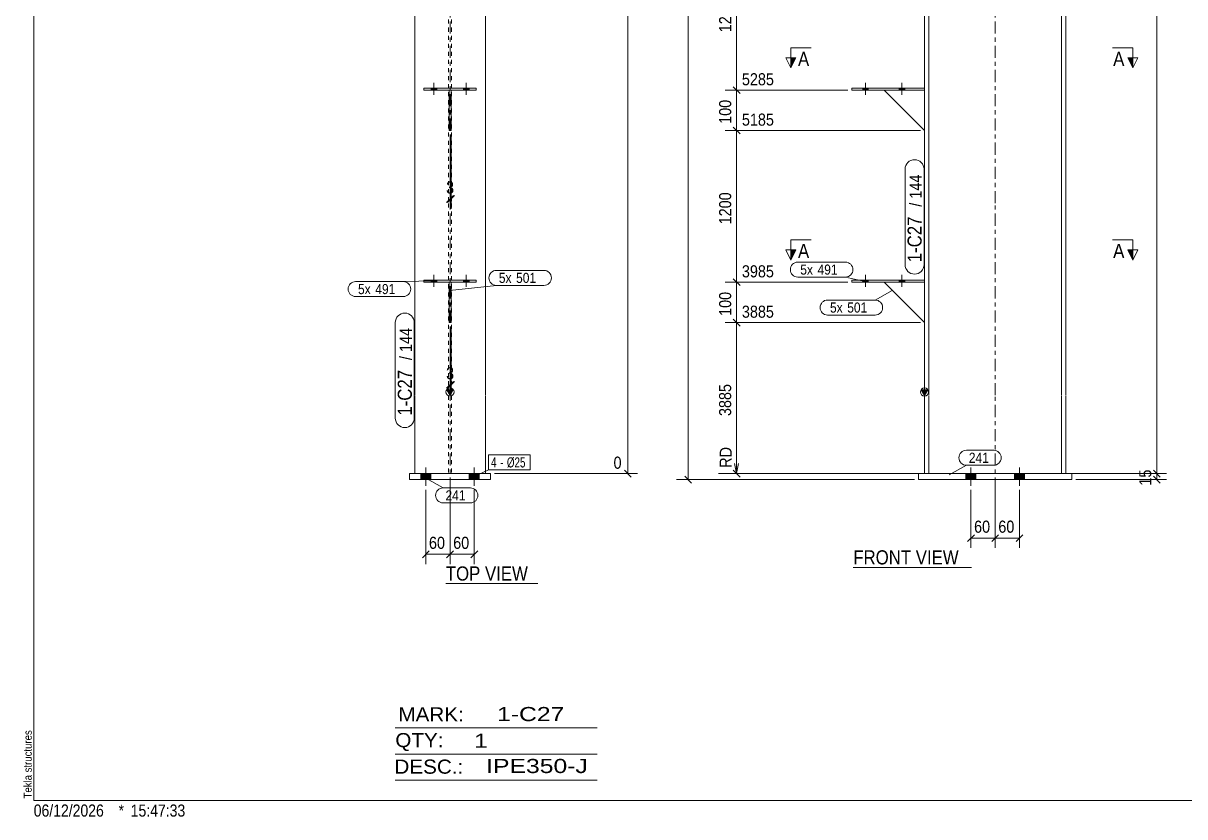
# Model space of a CAD drawing. Header units: millimetres. Extents: x 2 to 579, y 1 to 405.
# Drawn here: x 2.4 to 289.9, y 1 to 197.5 of the extents above; entities that cross this region are included whole.
import ezdxf

# ---------------------------------------------------------------- set-up
doc = ezdxf.new("R2010")
doc.units = ezdxf.units.MM
for name, pattern in [('XKITLINE00', [0]), ('XKITLINE01', [4, 1, -1, 1, -1]), ('XKITLINE03', [6, 3, -1, 1, -1])]:
    doc.linetypes.add(name, pattern=pattern)
for name, color, linetype, lineweight in [('Bolt', 3, 'Continuous', 0), ('BoltMark', 7, 'Continuous', 0), ('Dimensions', 7, 'Continuous', 0), ('DrawingSheet', 5, 'Continuous', 0), ('OtherObjectType', 7, 'Continuous', 0), ('Part', 2, 'Continuous', 0), ('PartMark', 7, 'Continuous', 0), ('Section', 6, 'Continuous', 0)]:
    doc.layers.add(name, color=color, linetype=linetype, lineweight=lineweight)
doc.styles.add('ARIAL', font='ARIAL.TTF')
doc.styles.add('ARIAL_NARROW', font='ARIALN.TTF')

# ---------------------------------------------------------------- blocks, each defined once
blk = doc.blocks.new('*A3')
at = {"layer": 'Bolt'}
for points in [[(238.25, 85.97), (238.25, 84.47), (235.75, 84.47), (235.75, 85.97)], [(238.25, 85.97), (238.25, 84.47), (235.75, 84.47), (235.75, 85.97)], [(250.25, 85.97), (250.25, 84.47), (247.75, 84.47), (247.75, 85.97)], [(250.25, 85.97), (250.25, 84.47), (247.75, 84.47), (247.75, 85.97)]]:
    blk.add_hatch(color=3, dxfattribs=at).paths.add_polyline_path(points, flags=17)
at = {"layer": 'Bolt', "color": 3, "linetype": 'XKITLINE00', "lineweight": 0}
for p, q in [((237, 87.47), (237, 82.97)), ((237, 87.47), (237, 82.97)), ((249, 87.47), (249, 82.97)), ((249, 87.47), (249, 82.97)), ((235.75, 85.97), (235.75, 84.47)), ((235.75, 85.97), (235.75, 84.47)), ((238.25, 85.97), (238.25, 84.47)), ((238.25, 85.97), (238.25, 84.47)), ((247.75, 85.97), (247.75, 84.47)), ((247.75, 85.97), (247.75, 84.47)), ((250.25, 85.97), (250.25, 84.47)), ((250.25, 85.97), (250.25, 84.47))]:
    blk.add_line(p, q, dxfattribs=at)
blk = doc.blocks.new('*A4')
at = {"layer": 'Bolt'}
for points in [[(210.2, 133.37), (210.2, 133.87), (211.6, 133.87), (211.6, 133.37)], [(210.2, 133.37), (210.2, 133.87), (211.6, 133.87), (211.6, 133.37)], [(219.2, 133.37), (219.2, 133.87), (220.6, 133.87), (220.6, 133.37)], [(219.2, 133.37), (219.2, 133.87), (220.6, 133.87), (220.6, 133.37)]]:
    blk.add_hatch(color=3, dxfattribs=at).paths.add_polyline_path(points, flags=17)
at = {"layer": 'Bolt', "color": 3, "linetype": 'XKITLINE00', "lineweight": 0}
for p, q in [((210.9, 132.21), (210.9, 135.21)), ((210.9, 132.21), (210.9, 135.21)), ((219.9, 132.21), (219.9, 135.21)), ((219.9, 132.21), (219.9, 135.21)), ((210.2, 133.37), (210.2, 133.87)), ((210.2, 133.37), (210.2, 133.87)), ((211.6, 133.37), (211.6, 133.87)), ((211.6, 133.37), (211.6, 133.87)), ((219.2, 133.37), (219.2, 133.87)), ((219.2, 133.37), (219.2, 133.87)), ((220.6, 133.37), (220.6, 133.87)), ((220.6, 133.37), (220.6, 133.87))]:
    blk.add_line(p, q, dxfattribs=at)
blk = doc.blocks.new('*A5')
at = {"layer": 'Bolt'}
for points in [[(210.2, 180.95), (210.2, 181.45), (211.6, 181.45), (211.6, 180.95)], [(210.2, 180.95), (210.2, 181.45), (211.6, 181.45), (211.6, 180.95)], [(219.2, 180.95), (219.2, 181.45), (220.6, 181.45), (220.6, 180.95)], [(219.2, 180.95), (219.2, 181.45), (220.6, 181.45), (220.6, 180.95)]]:
    blk.add_hatch(color=3, dxfattribs=at).paths.add_polyline_path(points, flags=17)
at = {"layer": 'Bolt', "color": 3, "linetype": 'XKITLINE00', "lineweight": 0}
for p, q in [((210.2, 180.95), (210.2, 181.45)), ((210.2, 180.95), (210.2, 181.45)), ((210.9, 179.79), (210.9, 182.79)), ((210.9, 179.79), (210.9, 182.79)), ((211.6, 180.95), (211.6, 181.45)), ((211.6, 180.95), (211.6, 181.45)), ((219.2, 180.95), (219.2, 181.45)), ((219.2, 180.95), (219.2, 181.45)), ((219.9, 179.79), (219.9, 182.79)), ((219.9, 179.79), (219.9, 182.79)), ((220.6, 180.95), (220.6, 181.45)), ((220.6, 180.95), (220.6, 181.45))]:
    blk.add_line(p, q, dxfattribs=at)
blk = doc.blocks.new('*A9')
at = {"layer": 'Part'}
blk.add_hatch(color=2, dxfattribs=at).paths.add_polyline_path([(224.7, 106.68), (226.3, 106.68), (225.5, 105.28)], flags=17)
at = {"layer": 'Part', "color": 7, "linetype": 'XKITLINE03', "lineweight": 0}
for p, q in [((243, 343.27), (243, 372.93)), ((243, 295.69), (243, 343.17)), ((243, 248.11), (243, 295.59)), ((243, 200.53), (243, 248.01)), ((243, 152.95), (243, 200.43)), ((243, 105.37), (243, 152.85)), ((243, 75.97), (243, 105.27))]:
    blk.add_line(p, q, dxfattribs=at)
at = {"layer": 'Part', "color": 7, "linetype": 'XKITLINE01', "lineweight": 0}
for p, q in [((225.5, 363.86), (225.5, 361.88)), ((225.5, 363.86), (226.6, 363.86)), ((226.6, 363.86), (226.6, 361.88)), ((226.6, 362.97), (259.4, 362.97)), ((226.6, 362.9), (259.4, 362.9)), ((259.4, 363.86), (259.4, 361.88)), ((259.4, 363.86), (260.5, 363.86)), ((260.5, 363.86), (260.5, 361.88)), ((225.5, 362.01), (226.6, 362.01)), ((259.4, 362.01), (260.5, 362.01)), ((260.5, 85.97), (225.5, 85.97))]:
    blk.add_line(p, q, dxfattribs=at)
at = {"layer": 'Part', "color": 2, "linetype": 'XKITLINE00', "lineweight": 0}
for p, q in [((225.5, 361.88), (225.5, 343.27)), ((226.6, 361.88), (226.6, 343.27)), ((259.4, 361.88), (259.4, 343.27)), ((260.5, 361.88), (260.5, 343.27)), ((225.5, 343.17), (225.5, 295.69)), ((226.6, 343.17), (226.6, 295.69)), ((259.4, 343.17), (259.4, 295.69)), ((260.5, 343.17), (260.5, 295.69)), ((225.5, 295.59), (225.5, 248.11)), ((226.6, 295.59), (226.6, 248.11)), ((259.4, 295.59), (259.4, 248.11)), ((260.5, 295.59), (260.5, 248.11)), ((225.5, 248.01), (225.5, 200.53)), ((226.6, 248.01), (226.6, 200.53)), ((259.4, 248.01), (259.4, 200.53)), ((260.5, 248.01), (260.5, 200.53)), ((225.5, 200.43), (225.5, 152.95)), ((226.6, 200.43), (226.6, 152.95)), ((259.4, 200.43), (259.4, 152.95)), ((260.5, 200.43), (260.5, 152.95)), ((225.5, 152.85), (225.5, 105.37)), ((226.6, 152.85), (226.6, 105.37)), ((259.4, 152.85), (259.4, 105.37)), ((260.5, 152.85), (260.5, 105.37)), ((225.5, 105.28), (224.7, 106.68)), ((224.7, 106.68), (226.3, 106.68)), ((226.3, 106.68), (225.5, 105.28)), ((225.5, 105.27), (225.5, 85.97)), ((226.6, 105.27), (226.6, 85.97)), ((259.4, 105.27), (259.4, 85.97)), ((260.5, 105.27), (260.5, 85.97))]:
    blk.add_line(p, q, dxfattribs=at)
blk.add_circle((225.5, 106.18), 1, dxfattribs=at)
blk = doc.blocks.new('*A11')
at = {"layer": 'Part', "color": 2, "linetype": 'XKITLINE00', "lineweight": 0}
for p, q in [((262, 85.97), (224, 85.97)), ((224, 85.97), (224, 84.47)), ((262, 84.47), (224, 84.47)), ((262, 85.97), (262, 84.47))]:
    blk.add_line(p, q, dxfattribs=at)
blk = doc.blocks.new('*A12')
at = {"layer": 'Part', "color": 2, "linetype": 'XKITLINE00', "lineweight": 0}
for p, q in [((225.5, 133.87), (207.5, 133.87)), ((207.5, 133.87), (207.5, 133.37)), ((225.5, 133.37), (207.5, 133.37))]:
    blk.add_line(p, q, dxfattribs=at)
at = {"layer": 'Part', "color": 7, "linetype": 'XKITLINE01', "lineweight": 0}
blk.add_line((225.5, 133.87), (225.5, 133.37), dxfattribs=at)
blk = doc.blocks.new('*A13')
at = {"layer": 'Part', "color": 2, "linetype": 'XKITLINE00', "lineweight": 0}
blk.add_line((215.5, 133.37), (225.5, 123.37), dxfattribs=at)
at = {"layer": 'Part', "color": 7, "linetype": 'XKITLINE01', "lineweight": 0}
for p, q in [((225.5, 133.37), (215.5, 133.37)), ((225.5, 123.37), (225.5, 133.37))]:
    blk.add_line(p, q, dxfattribs=at)
blk = doc.blocks.new('*A14')
at = {"layer": 'Part', "color": 2, "linetype": 'XKITLINE00', "lineweight": 0}
for p, q in [((225.5, 181.45), (207.5, 181.45)), ((207.5, 181.45), (207.5, 180.95)), ((225.5, 180.95), (207.5, 180.95))]:
    blk.add_line(p, q, dxfattribs=at)
at = {"layer": 'Part', "color": 7, "linetype": 'XKITLINE01', "lineweight": 0}
blk.add_line((225.5, 181.45), (225.5, 180.95), dxfattribs=at)
blk = doc.blocks.new('*A15')
at = {"layer": 'Part', "color": 2, "linetype": 'XKITLINE00', "lineweight": 0}
blk.add_line((215.5, 180.95), (225.5, 170.95), dxfattribs=at)
at = {"layer": 'Part', "color": 7, "linetype": 'XKITLINE01', "lineweight": 0}
for p, q in [((225.5, 180.95), (215.5, 180.95)), ((225.5, 170.95), (225.5, 180.95))]:
    blk.add_line(p, q, dxfattribs=at)
blk = doc.blocks.new('*A23')
at = {"layer": 'Bolt'}
for points in [[(103.3, 85.97), (103.3, 84.47), (100.8, 84.47), (100.8, 85.97)], [(103.3, 85.97), (103.3, 84.47), (100.8, 84.47), (100.8, 85.97)], [(115.3, 85.97), (115.3, 84.47), (112.8, 84.47), (112.8, 85.97)], [(115.3, 85.97), (115.3, 84.47), (112.8, 84.47), (112.8, 85.97)]]:
    blk.add_hatch(color=3, dxfattribs=at).paths.add_polyline_path(points, flags=17)
at = {"layer": 'Bolt', "color": 3, "linetype": 'XKITLINE00', "lineweight": 0}
for p, q in [((102.05, 87.47), (102.05, 82.97)), ((102.05, 87.47), (102.05, 82.97)), ((114.05, 87.47), (114.05, 82.97)), ((114.05, 87.47), (114.05, 82.97)), ((100.8, 85.97), (100.8, 84.47)), ((100.8, 85.97), (100.8, 84.47)), ((103.3, 85.97), (103.3, 84.47)), ((103.3, 85.97), (103.3, 84.47)), ((112.8, 85.97), (112.8, 84.47)), ((112.8, 85.97), (112.8, 84.47)), ((115.3, 85.97), (115.3, 84.47)), ((115.3, 85.97), (115.3, 84.47))]:
    blk.add_line(p, q, dxfattribs=at)
blk = doc.blocks.new('*A24')
at = {"layer": 'Bolt'}
for points in [[(104.75, 133.87), (104.75, 133.37), (103.35, 133.37), (103.35, 133.87)], [(104.75, 133.87), (104.75, 133.37), (103.35, 133.37), (103.35, 133.87)], [(112.75, 133.87), (112.75, 133.37), (111.35, 133.37), (111.35, 133.87)], [(112.75, 133.87), (112.75, 133.37), (111.35, 133.37), (111.35, 133.87)]]:
    blk.add_hatch(color=3, dxfattribs=at).paths.add_polyline_path(points, flags=17)
at = {"layer": 'Bolt', "color": 3, "linetype": 'XKITLINE00', "lineweight": 0}
for p, q in [((104.05, 132.21), (104.05, 135.21)), ((104.05, 132.21), (104.05, 135.21)), ((112.05, 132.21), (112.05, 135.21)), ((112.05, 132.21), (112.05, 135.21)), ((103.35, 133.37), (103.35, 133.87)), ((103.35, 133.37), (103.35, 133.87)), ((104.75, 133.37), (104.75, 133.87)), ((104.75, 133.37), (104.75, 133.87)), ((111.35, 133.37), (111.35, 133.87)), ((111.35, 133.37), (111.35, 133.87)), ((112.75, 133.37), (112.75, 133.87)), ((112.75, 133.37), (112.75, 133.87))]:
    blk.add_line(p, q, dxfattribs=at)
blk = doc.blocks.new('*A25')
at = {"layer": 'Bolt'}
for points in [[(104.75, 181.45), (104.75, 180.95), (103.35, 180.95), (103.35, 181.45)], [(104.75, 181.45), (104.75, 180.95), (103.35, 180.95), (103.35, 181.45)], [(112.75, 181.45), (112.75, 180.95), (111.35, 180.95), (111.35, 181.45)], [(112.75, 181.45), (112.75, 180.95), (111.35, 180.95), (111.35, 181.45)]]:
    blk.add_hatch(color=3, dxfattribs=at).paths.add_polyline_path(points, flags=17)
at = {"layer": 'Bolt', "color": 3, "linetype": 'XKITLINE00', "lineweight": 0}
for p, q in [((103.35, 180.95), (103.35, 181.45)), ((103.35, 180.95), (103.35, 181.45)), ((104.05, 179.79), (104.05, 182.79)), ((104.05, 179.79), (104.05, 182.79)), ((104.75, 180.95), (104.75, 181.45)), ((104.75, 180.95), (104.75, 181.45)), ((111.35, 180.95), (111.35, 181.45)), ((111.35, 180.95), (111.35, 181.45)), ((112.05, 179.79), (112.05, 182.79)), ((112.05, 179.79), (112.05, 182.79)), ((112.75, 180.95), (112.75, 181.45)), ((112.75, 180.95), (112.75, 181.45))]:
    blk.add_line(p, q, dxfattribs=at)
blk = doc.blocks.new('*A29')
at = {"layer": 'Part'}
blk.add_hatch(color=2, dxfattribs=at).paths.add_polyline_path([(107.25, 106.68), (108.85, 106.68), (108.05, 105.28)], flags=17)
at = {"layer": 'Part', "color": 7, "linetype": 'XKITLINE03', "lineweight": 0}
for p, q in [((108.05, 343.27), (108.05, 372.93)), ((108.05, 295.69), (108.05, 343.17)), ((108.05, 248.11), (108.05, 295.59)), ((108.05, 200.53), (108.05, 248.01)), ((108.05, 152.95), (108.05, 200.43)), ((108.05, 105.37), (108.05, 152.85)), ((108.05, 75.97), (108.05, 105.27))]:
    blk.add_line(p, q, dxfattribs=at)
at = {"layer": 'Part', "color": 2, "linetype": 'XKITLINE00', "lineweight": 0}
for p, q in [((99.3, 343.27), (99.3, 363.86)), ((116.8, 343.27), (116.8, 362.01)), ((99.3, 295.69), (99.3, 343.17)), ((116.8, 295.69), (116.8, 343.17)), ((99.3, 248.11), (99.3, 295.59)), ((116.8, 248.11), (116.8, 295.59)), ((99.3, 200.53), (99.3, 248.01)), ((116.8, 200.53), (116.8, 248.01)), ((99.3, 152.95), (99.3, 200.43)), ((116.8, 152.95), (116.8, 200.43)), ((99.3, 105.37), (99.3, 152.85)), ((116.8, 105.37), (116.8, 152.85)), ((108.05, 105.28), (107.25, 106.68)), ((107.25, 106.68), (108.85, 106.68)), ((108.85, 106.68), (108.05, 105.28)), ((99.3, 85.97), (99.3, 105.27)), ((116.8, 85.97), (116.8, 105.27))]:
    blk.add_line(p, q, dxfattribs=at)
at = {"layer": 'Part', "color": 7, "linetype": 'XKITLINE01', "lineweight": 0}
for p, q in [((116.8, 362.01), (99.3, 363.86)), ((107.7, 362.97), (107.7, 343.27)), ((108.4, 362.9), (108.4, 343.27)), ((107.7, 343.17), (107.7, 295.69)), ((108.4, 343.17), (108.4, 295.69)), ((107.7, 295.59), (107.7, 248.11)), ((108.4, 295.59), (108.4, 248.11)), ((107.7, 248.01), (107.7, 200.53)), ((108.4, 248.01), (108.4, 200.53)), ((107.7, 200.43), (107.7, 152.95)), ((108.4, 200.43), (108.4, 152.95)), ((107.7, 152.85), (107.7, 105.37)), ((108.4, 152.85), (108.4, 105.37)), ((107.7, 105.27), (107.7, 85.97)), ((108.4, 105.27), (108.4, 85.97)), ((99.3, 85.97), (116.8, 85.97))]:
    blk.add_line(p, q, dxfattribs=at)
at = {"layer": 'Part', "color": 2, "linetype": 'XKITLINE00', "lineweight": 0}
blk.add_circle((108.05, 106.18), 1, dxfattribs=at)
blk = doc.blocks.new('*A31')
at = {"layer": 'Part', "color": 2, "linetype": 'XKITLINE00', "lineweight": 0}
for p, q in [((98.05, 84.47), (98.05, 85.97)), ((98.05, 85.97), (118.05, 85.97)), ((118.05, 84.47), (98.05, 84.47)), ((118.05, 85.97), (118.05, 84.47))]:
    blk.add_line(p, q, dxfattribs=at)
blk = doc.blocks.new('*A32')
at = {"layer": 'Part', "color": 2, "linetype": 'XKITLINE00', "lineweight": 0}
for p, q in [((101.55, 133.87), (114.55, 133.87)), ((101.55, 133.37), (101.55, 133.87)), ((114.55, 133.37), (101.55, 133.37)), ((114.55, 133.87), (114.55, 133.37))]:
    blk.add_line(p, q, dxfattribs=at)
blk = doc.blocks.new('*A33')
at = {"layer": 'Part', "color": 2, "linetype": 'XKITLINE00', "lineweight": 0}
for p, q in [((107.8, 123.37), (107.8, 133.37)), ((108.3, 123.37), (108.3, 133.37)), ((107.8, 123.37), (108.3, 123.37))]:
    blk.add_line(p, q, dxfattribs=at)
at = {"layer": 'Part', "color": 7, "linetype": 'XKITLINE01', "lineweight": 0}
for p, q in [((107.8, 133.37), (108.3, 133.37)), ((108.3, 133.37), (107.8, 133.37))]:
    blk.add_line(p, q, dxfattribs=at)
blk = doc.blocks.new('*A34')
at = {"layer": 'Part', "color": 2, "linetype": 'XKITLINE00', "lineweight": 0}
for p, q in [((101.55, 181.45), (114.55, 181.45)), ((101.55, 180.95), (101.55, 181.45)), ((114.55, 181.45), (114.55, 180.95)), ((114.55, 180.95), (101.55, 180.95))]:
    blk.add_line(p, q, dxfattribs=at)
blk = doc.blocks.new('*A35')
at = {"layer": 'Part', "color": 2, "linetype": 'XKITLINE00', "lineweight": 0}
for p, q in [((107.8, 170.95), (107.8, 180.95)), ((108.3, 170.95), (108.3, 180.95)), ((107.8, 170.95), (108.3, 170.95))]:
    blk.add_line(p, q, dxfattribs=at)
at = {"layer": 'Part', "color": 7, "linetype": 'XKITLINE01', "lineweight": 0}
for p, q in [((107.8, 180.95), (108.3, 180.95)), ((108.3, 180.95), (107.8, 180.95))]:
    blk.add_line(p, q, dxfattribs=at)
blk = doc.blocks.new('*A46')
at = {"layer": 'DrawingSheet', "color": 5, "linetype": 'XKITLINE00', "lineweight": 0}
for p, q in [((5, 405), (5, 5)), ((5, 5), (579, 5))]:
    blk.add_line(p, q, dxfattribs=at)
at = {"layer": 'DrawingSheet', "color": 5, "style": 'ARIAL', "width": 0.85}
blk.add_text('Tekla structures', height=2, rotation=90, dxfattribs=at).set_placement((4.5, 5.5))
blk = doc.blocks.new('*A50')
at = {"layer": 'OtherObjectType', "color": 6, "linetype": 'XKITLINE00', "lineweight": 0}
for p, q in [((94.5, 23), (144.5, 23)), ((94.5, 16.5), (144.5, 16.5)), ((94.5, 10), (144.5, 10))]:
    blk.add_line(p, q, dxfattribs=at)
at = {"layer": 'OtherObjectType', "color": 6, "style": 'ARIAL_NARROW'}
for s, width, p in [('MARK:', 1.275, (95.27, 24.58)), ('1-C27', 1.525501, (119.69, 24.65)), ('QTY:', 1.275, (94.5, 18.19)), ('1', 1.525501, (113.99, 18.05)), ('DESC.:', 1.275, (94.29, 11.63)), ('IPE350-J', 1.525501, (117, 11.79))]:
    blk.add_text(s, height=3.5, dxfattribs=dict(at, width=width)).set_placement(p)
blk = doc.blocks.new('*A53')
at = {"layer": 'OtherObjectType', "color": 7, "style": 'ARIAL_NARROW', "width": 1.008832}
for s, p in [('06/12/2026', (4.99, 1)), ('*', (26, 1)), ('15:47:33', (29, 1))]:
    blk.add_text(s, height=3, dxfattribs=at).set_placement(p)
blk = doc.blocks.new('*A54')
at = {"layer": 'Dimensions', "color": 7, "linetype": 'XKITLINE00', "lineweight": 0}
for p, q in [((166.16, 366.02), (167.85, 364.33)), ((223.25, 365.18), (164.15, 365.18)), ((167, 84.47), (167, 365.18)), ((223, 84.47), (164.15, 84.47)), ((166.16, 85.32), (167.85, 83.62))]:
    blk.add_line(p, q, dxfattribs=at)
at = {"layer": 'Dimensions', "color": 3}
for p in [(167, 365.18), (167, 84.47)]:
    blk.add_point(p, dxfattribs=at)
at = {"layer": 'Dimensions', "color": 3, "style": 'ARIAL', "width": 0.85}
blk.add_text('10116', height=3, rotation=90.0002, dxfattribs=at).set_placement((165.65, 219.26))
blk = doc.blocks.new('*A55')
at = {"layer": 'Dimensions', "color": 7, "linetype": 'XKITLINE00', "lineweight": 0}
for p, q in [((282.16, 86.82), (283.85, 85.12)), ((261.5, 85.97), (285.4, 85.97)), ((263, 84.47), (285.4, 84.47)), ((282.16, 85.32), (283.85, 83.62)), ((283, 84.47), (283, 85.97))]:
    blk.add_line(p, q, dxfattribs=at)
at = {"layer": 'Dimensions', "color": 3}
for p in [(283, 85.97), (283, 84.47)]:
    blk.add_point(p, dxfattribs=at)
at = {"layer": 'Dimensions', "color": 3, "style": 'ARIAL', "width": 0.85}
blk.add_text('15', height=3, rotation=90.0002, dxfattribs=at).set_placement((281.65, 82.99))
blk = doc.blocks.new('*A56')
at = {"layer": 'Dimensions', "color": 7, "linetype": 'XKITLINE00', "lineweight": 0}
for p, q in [((261.5, 363.86), (285.4, 363.86)), ((282.16, 364.71), (283.85, 363.01)), ((283, 85.97), (283, 363.86)), ((282.16, 86.82), (283.85, 85.12)), ((261.5, 85.97), (285.4, 85.97))]:
    blk.add_line(p, q, dxfattribs=at)
at = {"layer": 'Dimensions', "color": 3}
for p in [(283, 363.86), (283, 85.97)]:
    blk.add_point(p, dxfattribs=at)
at = {"layer": 'Dimensions', "color": 3, "style": 'ARIAL', "width": 0.85}
blk.add_text('10088', height=3, rotation=90.0002, dxfattribs=at).set_placement((281.65, 219.35))
blk = doc.blocks.new('*A58')
at = {"layer": 'Dimensions', "color": 7, "linetype": 'XKITLINE00', "lineweight": 0}
for p, q in [((178.16, 124.22), (179.85, 122.52)), ((224.5, 123.37), (176.15, 123.37)), ((179, 85.97), (179, 123.37)), ((179, 93.19), (179, 85.97)), ((178.16, 86.82), (179.85, 85.12)), ((178.5, 88.47), (179, 85.97)), ((179.5, 88.47), (179, 85.97)), ((224.5, 85.97), (174.5, 85.97)), ((224.5, 85.97), (176.15, 85.97))]:
    blk.add_line(p, q, dxfattribs=at)
at = {"layer": 'Dimensions', "color": 3}
for p in [(179, 123.37), (179, 85.97)]:
    blk.add_point(p, dxfattribs=at)
at = {"layer": 'Dimensions', "color": 7}
blk.add_point((179, 85.97), dxfattribs=at)
at = {"layer": 'Dimensions', "color": 3, "style": 'ARIAL', "width": 0.85}
blk.add_text('3885', height=3, dxfattribs=at).set_placement((180.3, 124.57))
for s, p in [('3885', (177.65, 100.22)), ('RD', (177.8, 87.41))]:
    blk.add_text(s, height=3, rotation=90.0002, dxfattribs=at).set_placement(p)
blk = doc.blocks.new('*A59')
at = {"layer": 'Dimensions', "color": 7, "linetype": 'XKITLINE00', "lineweight": 0}
for p, q in [((206.5, 133.37), (176.15, 133.37)), ((178.16, 134.22), (179.85, 132.52)), ((179, 123.37), (179, 133.37)), ((178.16, 124.22), (179.85, 122.52)), ((224.5, 123.37), (176.15, 123.37))]:
    blk.add_line(p, q, dxfattribs=at)
at = {"layer": 'Dimensions', "color": 3}
for p in [(179, 133.37), (179, 123.37)]:
    blk.add_point(p, dxfattribs=at)
at = {"layer": 'Dimensions', "color": 3, "style": 'ARIAL', "width": 0.85}
blk.add_text('3985', height=3, dxfattribs=at).set_placement((180.3, 134.57))
blk.add_text('100', height=3, rotation=90.0002, dxfattribs=at).set_placement((177.65, 125.03))
blk = doc.blocks.new('*A60')
at = {"layer": 'Dimensions', "color": 7, "linetype": 'XKITLINE00', "lineweight": 0}
for p, q in [((224.5, 170.95), (176.15, 170.95)), ((178.16, 171.8), (179.85, 170.1)), ((179, 133.37), (179, 170.95)), ((206.5, 133.37), (176.15, 133.37)), ((178.16, 134.22), (179.85, 132.52))]:
    blk.add_line(p, q, dxfattribs=at)
at = {"layer": 'Dimensions', "color": 3}
for p in [(179, 170.95), (179, 133.37)]:
    blk.add_point(p, dxfattribs=at)
at = {"layer": 'Dimensions', "color": 3, "style": 'ARIAL', "width": 0.85}
blk.add_text('5185', height=3, dxfattribs=at).set_placement((180.3, 172.15))
blk.add_text('1200', height=3, rotation=90.0002, dxfattribs=at).set_placement((177.65, 147.71))
blk = doc.blocks.new('*A61')
at = {"layer": 'Dimensions', "color": 7, "linetype": 'XKITLINE00', "lineweight": 0}
for p, q in [((178.16, 181.8), (179.85, 180.1)), ((206.5, 180.95), (176.15, 180.95)), ((179, 170.95), (179, 180.95)), ((224.5, 170.95), (176.15, 170.95)), ((178.16, 171.8), (179.85, 170.1))]:
    blk.add_line(p, q, dxfattribs=at)
at = {"layer": 'Dimensions', "color": 3}
for p in [(179, 180.95), (179, 170.95)]:
    blk.add_point(p, dxfattribs=at)
at = {"layer": 'Dimensions', "color": 3, "style": 'ARIAL', "width": 0.85}
blk.add_text('5285', height=3, dxfattribs=at).set_placement((180.3, 182.15))
blk.add_text('100', height=3, rotation=90.0002, dxfattribs=at).set_placement((177.65, 172.61))
blk = doc.blocks.new('*A62')
at = {"layer": 'Dimensions', "color": 7, "linetype": 'XKITLINE00', "lineweight": 0}
for p, q in [((178.16, 219.38), (179.85, 217.68)), ((224.5, 218.53), (176.15, 218.53)), ((179, 180.95), (179, 218.53)), ((178.16, 181.8), (179.85, 180.1)), ((206.5, 180.95), (176.15, 180.95))]:
    blk.add_line(p, q, dxfattribs=at)
at = {"layer": 'Dimensions', "color": 3}
for p in [(179, 218.53), (179, 180.95)]:
    blk.add_point(p, dxfattribs=at)
at = {"layer": 'Dimensions', "color": 3, "style": 'ARIAL', "width": 0.85}
blk.add_text('6485', height=3, dxfattribs=at).set_placement((180.3, 219.73))
blk.add_text('1200', height=3, rotation=90.0002, dxfattribs=at).set_placement((177.65, 195.29))
blk = doc.blocks.new('*A69')
at = {"layer": 'Dimensions', "color": 7, "linetype": 'XKITLINE00', "lineweight": 0}
for p, q in [((243, 84.97), (243, 67.57)), ((237, 81.97), (237, 67.57)), ((237.85, 70.82), (236.16, 69.12)), ((237, 69.97), (243, 69.97)), ((243.85, 70.82), (242.16, 69.12))]:
    blk.add_line(p, q, dxfattribs=at)
at = {"layer": 'Dimensions', "color": 3}
for p in [(237, 69.97), (243, 69.97)]:
    blk.add_point(p, dxfattribs=at)
at = {"layer": 'Dimensions', "color": 3, "style": 'ARIAL', "width": 0.85}
blk.add_text('60', height=3, dxfattribs=at).set_placement((237.78, 71.32))
blk = doc.blocks.new('*A70')
at = {"layer": 'Dimensions', "color": 7, "linetype": 'XKITLINE00', "lineweight": 0}
for p, q in [((243, 84.97), (243, 67.57)), ((249, 81.97), (249, 67.57)), ((243.85, 70.82), (242.16, 69.12)), ((243, 69.97), (249, 69.97)), ((249.85, 70.82), (248.16, 69.12))]:
    blk.add_line(p, q, dxfattribs=at)
at = {"layer": 'Dimensions', "color": 3}
for p in [(243, 69.97), (249, 69.97)]:
    blk.add_point(p, dxfattribs=at)
at = {"layer": 'Dimensions', "color": 3, "style": 'ARIAL', "width": 0.85}
blk.add_text('60', height=3, dxfattribs=at).set_placement((243.78, 71.32))
blk = doc.blocks.new('*A74')
at = {"layer": 'PartMark', "color": 7, "linetype": 'XKITLINE00', "lineweight": 0}
for p, q in [((235.88, 91.73), (242.64, 91.73)), ((231.63, 85.64), (235.88, 88.03)), ((235.88, 88.03), (242.64, 88.03))]:
    blk.add_line(p, q, dxfattribs=at)
for centre, start, end in [((235.88, 89.88), 90, 270), ((242.64, 89.88), 270, 90)]:
    blk.add_arc(centre, 1.85, start, end, dxfattribs=at)
at = {"layer": 'PartMark', "color": 3, "style": 'ARIAL', "width": 0.85}
blk.add_text('241', height=2.5, dxfattribs=at).set_placement((236.48, 88.63))
blk = doc.blocks.new('*A76')
at = {"layer": 'PartMark', "color": 7, "linetype": 'XKITLINE00', "lineweight": 0}
for p, q in [((220.7, 137.72), (220.7, 161.37)), ((225.4, 137.72), (225.4, 161.37))]:
    blk.add_line(p, q, dxfattribs=at)
for centre, start, end in [((223.05, 161.37), 0, 180), ((223.05, 137.72), 180, 0)]:
    blk.add_arc(centre, 2.35, start, end, dxfattribs=at)
at = {"layer": 'PartMark', "color": 3, "style": 'ARIAL', "width": 0.85}
for s, p in [('144', (224.8, 154.09)), ('/', (224.8, 152.08))]:
    blk.add_text(s, height=3, rotation=90.0002, dxfattribs=at).set_placement(p)
at = {"layer": 'PartMark', "color": 1, "style": 'ARIAL', "width": 0.85}
blk.add_text('1-C27', height=3.5, rotation=90.0002, dxfattribs=at).set_placement((224.8, 138.32))
blk = doc.blocks.new('*A77')
at = {"layer": 'PartMark', "color": 7, "linetype": 'XKITLINE00', "lineweight": 0}
for p, q in [((194.15, 138.35), (205.94, 138.35)), ((194.15, 134.65), (205.94, 134.65)), ((211.13, 133.5), (205.94, 134.65))]:
    blk.add_line(p, q, dxfattribs=at)
for centre, start, end in [((194.15, 136.5), 90, 270), ((205.94, 136.5), 270, 90)]:
    blk.add_arc(centre, 1.85, start, end, dxfattribs=at)
at = {"layer": 'PartMark', "color": 3, "style": 'ARIAL', "width": 0.85}
for s, p in [('5x', (194.75, 135.25)), ('491', (199.03, 135.25))]:
    blk.add_text(s, height=2.5, dxfattribs=at).set_placement(p)
blk = doc.blocks.new('*A78')
at = {"layer": 'PartMark', "color": 7, "linetype": 'XKITLINE00', "lineweight": 0}
for p, q in [((217.53, 131.34), (213.29, 128.95)), ((201.51, 128.95), (213.29, 128.95)), ((201.51, 125.25), (213.29, 125.25))]:
    blk.add_line(p, q, dxfattribs=at)
for centre, start, end in [((201.51, 127.1), 90, 270), ((213.29, 127.1), 270, 90)]:
    blk.add_arc(centre, 1.85, start, end, dxfattribs=at)
at = {"layer": 'PartMark', "color": 3, "style": 'ARIAL', "width": 0.85}
for s, p in [('5x', (202.11, 125.85)), ('501', (206.38, 125.85))]:
    blk.add_text(s, height=2.5, dxfattribs=at).set_placement(p)
blk = doc.blocks.new('*A80')
at = {"layer": 'Section'}
for points in [[(193.69, 141.37), (192.44, 138.87), (192.44, 141.37)], [(277.07, 141.37), (277.07, 138.87), (275.82, 141.37)]]:
    blk.add_hatch(color=3, dxfattribs=at).paths.add_polyline_path(points, flags=17)
at = {"layer": 'Section', "color": 1, "linetype": 'XKITLINE00', "lineweight": 0}
for p, q in [((192.44, 143.87), (197.44, 143.87)), ((192.44, 143.87), (192.44, 138.87)), ((277.07, 143.87), (272.07, 143.87)), ((277.07, 143.87), (277.07, 138.87))]:
    blk.add_line(p, q, dxfattribs=at)
at = {"layer": 'Section', "color": 3, "linetype": 'XKITLINE00', "lineweight": 0}
for p, q in [((192.44, 138.87), (191.19, 141.37)), ((193.69, 141.37), (191.19, 141.37)), ((192.44, 138.87), (193.69, 141.37)), ((275.82, 141.37), (278.32, 141.37)), ((277.07, 138.87), (275.82, 141.37)), ((278.32, 141.37), (277.07, 138.87))]:
    blk.add_line(p, q, dxfattribs=at)
at = {"layer": 'Section', "color": 7, "style": 'ARIAL', "width": 0.85}
for p in [(194.19, 139.37), (272.21, 139.37)]:
    blk.add_text('A', height=3.5, dxfattribs=at).set_placement(p)
blk = doc.blocks.new('*A81')
at = {"layer": 'Section'}
for points in [[(193.69, 188.95), (192.44, 186.45), (192.44, 188.95)], [(277.07, 188.95), (277.07, 186.45), (275.82, 188.95)]]:
    blk.add_hatch(color=3, dxfattribs=at).paths.add_polyline_path(points, flags=17)
at = {"layer": 'Section', "color": 1, "linetype": 'XKITLINE00', "lineweight": 0}
for p, q in [((192.44, 191.45), (197.44, 191.45)), ((192.44, 191.45), (192.44, 186.45)), ((277.07, 191.45), (272.07, 191.45)), ((277.07, 191.45), (277.07, 186.45))]:
    blk.add_line(p, q, dxfattribs=at)
at = {"layer": 'Section', "color": 3, "linetype": 'XKITLINE00', "lineweight": 0}
for p, q in [((192.44, 186.45), (191.19, 188.95)), ((193.69, 188.95), (191.19, 188.95)), ((192.44, 186.45), (193.69, 188.95)), ((275.82, 188.95), (278.32, 188.95)), ((277.07, 186.45), (275.82, 188.95)), ((278.32, 188.95), (277.07, 186.45))]:
    blk.add_line(p, q, dxfattribs=at)
at = {"layer": 'Section', "color": 7, "style": 'ARIAL', "width": 0.85}
for p in [(194.19, 186.95), (272.21, 186.95)]:
    blk.add_text('A', height=3.5, dxfattribs=at).set_placement(p)
blk = doc.blocks.new('*A84')
at = {"layer": 'OtherObjectType', "color": 7, "linetype": 'XKITLINE00', "lineweight": 0}
blk.add_line((207.88, 62.72), (237.18, 62.72), dxfattribs=at)
at = {"layer": 'OtherObjectType', "color": 7, "style": 'ARIAL', "width": 0.85}
blk.add_text('FRONT VIEW', height=3.5, dxfattribs=at).set_placement((207.88, 63.47))
blk = doc.blocks.new('*A85')
at = {"layer": 'Dimensions', "color": 7, "linetype": 'XKITLINE00', "lineweight": 0}
for p, q in [((151.21, 362.86), (152.9, 361.16)), ((117.8, 362.01), (154.45, 362.01)), ((152.05, 85.97), (152.05, 362.01)), ((151.21, 86.82), (152.9, 85.12)), ((119.05, 85.97), (154.45, 85.97))]:
    blk.add_line(p, q, dxfattribs=at)
at = {"layer": 'Dimensions', "color": 3}
for p in [(152.05, 362.01), (152.05, 85.97)]:
    blk.add_point(p, dxfattribs=at)
at = {"layer": 'Dimensions', "color": 3, "style": 'ARIAL', "width": 0.85}
for s, p in [('10069', (135.13, 363.21)), ('0', (148.53, 87.17))]:
    blk.add_text(s, height=3, dxfattribs=at).set_placement(p)
blk.add_text('10069', height=3, rotation=90.0002, dxfattribs=at).set_placement((150.7, 218.43))
blk = doc.blocks.new('*A88')
at = {"layer": 'Dimensions', "color": 7, "linetype": 'XKITLINE00', "lineweight": 0}
for p, q in [((108.05, 84.97), (108.05, 63.57)), ((102.05, 81.97), (102.05, 63.57)), ((102.9, 66.82), (101.21, 65.12)), ((108.9, 66.82), (107.21, 65.12)), ((102.05, 65.97), (108.05, 65.97))]:
    blk.add_line(p, q, dxfattribs=at)
at = {"layer": 'Dimensions', "color": 3}
for p in [(102.05, 65.97), (108.05, 65.97)]:
    blk.add_point(p, dxfattribs=at)
at = {"layer": 'Dimensions', "color": 3, "style": 'ARIAL', "width": 0.85}
blk.add_text('60', height=3, dxfattribs=at).set_placement((102.83, 67.32))
blk = doc.blocks.new('*A89')
at = {"layer": 'Dimensions', "color": 7, "linetype": 'XKITLINE00', "lineweight": 0}
for p, q in [((108.05, 84.97), (108.05, 63.57)), ((114.05, 81.97), (114.05, 63.57)), ((108.9, 66.82), (107.21, 65.12)), ((114.9, 66.82), (113.21, 65.12)), ((108.05, 65.97), (114.05, 65.97))]:
    blk.add_line(p, q, dxfattribs=at)
at = {"layer": 'Dimensions', "color": 3}
for p in [(108.05, 65.97), (114.05, 65.97)]:
    blk.add_point(p, dxfattribs=at)
at = {"layer": 'Dimensions', "color": 3, "style": 'ARIAL', "width": 0.85}
blk.add_text('60', height=3, dxfattribs=at).set_placement((108.83, 67.32))
blk = doc.blocks.new('*A90')
at = {"layer": 'Dimensions', "color": 7, "linetype": 'XKITLINE00', "lineweight": 0}
for p, q in [((108.05, 122.37), (108.05, 105.57)), ((108.3, 122.37), (108.3, 105.57)), ((108.9, 108.82), (107.21, 107.12)), ((109.15, 108.82), (107.46, 107.12)), ((108.05, 107.97), (108.3, 107.97))]:
    blk.add_line(p, q, dxfattribs=at)
at = {"layer": 'Dimensions', "color": 3}
for p in [(108.05, 107.97), (108.3, 107.97)]:
    blk.add_point(p, dxfattribs=at)
at = {"layer": 'Dimensions', "color": 3, "style": 'ARIAL', "width": 0.85}
blk.add_text('3', height=3, dxfattribs=at).set_placement((107.07, 109.32))
blk = doc.blocks.new('*A94')
at = {"layer": 'Dimensions', "color": 7, "linetype": 'XKITLINE00', "lineweight": 0}
for p, q in [((108.05, 169.95), (108.05, 151.57)), ((108.3, 169.95), (108.3, 151.57)), ((108.9, 154.82), (107.21, 153.12)), ((109.15, 154.82), (107.46, 153.12)), ((108.05, 153.97), (108.3, 153.97))]:
    blk.add_line(p, q, dxfattribs=at)
at = {"layer": 'Dimensions', "color": 3}
for p in [(108.05, 153.97), (108.3, 153.97)]:
    blk.add_point(p, dxfattribs=at)
at = {"layer": 'Dimensions', "color": 3, "style": 'ARIAL', "width": 0.85}
blk.add_text('3', height=3, dxfattribs=at).set_placement((107.07, 155.32))
blk = doc.blocks.new('*A97')
at = {"layer": 'BoltMark', "color": 7, "linetype": 'XKITLINE00', "lineweight": 0}
for p, q in [((117.59, 90.6), (127.89, 90.6)), ((117.59, 86.9), (117.59, 90.6)), ((127.89, 86.9), (127.89, 90.6)), ((114.05, 85.22), (117.59, 86.9)), ((117.59, 86.9), (127.89, 86.9))]:
    blk.add_line(p, q, dxfattribs=at)
at = {"layer": 'BoltMark', "color": 3, "style": 'ARIAL_NARROW', "width": 0.85}
for s, p in [('4', (118.19, 87.5)), ('Ø25', (122.12, 87.5)), ('-', (120.46, 87.5))]:
    blk.add_text(s, height=2.5, dxfattribs=at).set_placement(p)
blk = doc.blocks.new('*A98')
at = {"layer": 'PartMark', "color": 7, "linetype": 'XKITLINE00', "lineweight": 0}
for p, q in [((102.08, 84.8), (106.33, 82.41)), ((106.33, 82.41), (113.09, 82.41)), ((106.33, 78.71), (113.09, 78.71))]:
    blk.add_line(p, q, dxfattribs=at)
for centre, start, end in [((106.33, 80.56), 90, 270), ((113.09, 80.56), 270, 90)]:
    blk.add_arc(centre, 1.85, start, end, dxfattribs=at)
at = {"layer": 'PartMark', "color": 3, "style": 'ARIAL', "width": 0.85}
blk.add_text('241', height=2.5, dxfattribs=at).set_placement((106.93, 79.31))
blk = doc.blocks.new('*A100')
at = {"layer": 'PartMark', "color": 7, "linetype": 'XKITLINE00', "lineweight": 0}
for p, q in [((94.5, 99.72), (94.5, 123.37)), ((99.2, 99.72), (99.2, 123.37))]:
    blk.add_line(p, q, dxfattribs=at)
for centre, start, end in [((96.85, 123.37), 0, 180), ((96.85, 99.72), 180, 0)]:
    blk.add_arc(centre, 2.35, start, end, dxfattribs=at)
at = {"layer": 'PartMark', "color": 3, "style": 'ARIAL', "width": 0.85}
for s, p in [('144', (98.6, 116.09)), ('/', (98.6, 114.08))]:
    blk.add_text(s, height=3, rotation=90.0002, dxfattribs=at).set_placement(p)
at = {"layer": 'PartMark', "color": 1, "style": 'ARIAL', "width": 0.85}
blk.add_text('1-C27', height=3.5, rotation=90.0002, dxfattribs=at).set_placement((98.6, 100.32))
blk = doc.blocks.new('*A101')
at = {"layer": 'PartMark', "color": 7, "linetype": 'XKITLINE00', "lineweight": 0}
for p, q in [((84.67, 133.52), (96.46, 133.52)), ((104.18, 133.74), (96.46, 133.52)), ((84.67, 129.82), (96.46, 129.82))]:
    blk.add_line(p, q, dxfattribs=at)
for centre, start, end in [((84.67, 131.67), 90, 270), ((96.46, 131.67), 270, 90)]:
    blk.add_arc(centre, 1.85, start, end, dxfattribs=at)
at = {"layer": 'PartMark', "color": 3, "style": 'ARIAL', "width": 0.85}
for s, p in [('5x', (85.27, 130.42)), ('491', (89.54, 130.42))]:
    blk.add_text(s, height=2.5, dxfattribs=at).set_placement(p)
blk = doc.blocks.new('*A102')
at = {"layer": 'PartMark', "color": 7, "linetype": 'XKITLINE00', "lineweight": 0}
for p, q in [((119.53, 136.3), (131.31, 136.3)), ((107.93, 131.34), (119.53, 132.6)), ((119.53, 132.6), (131.31, 132.6))]:
    blk.add_line(p, q, dxfattribs=at)
for centre, start, end in [((119.53, 134.45), 90, 270), ((131.31, 134.45), 270, 90)]:
    blk.add_arc(centre, 1.85, start, end, dxfattribs=at)
at = {"layer": 'PartMark', "color": 3, "style": 'ARIAL', "width": 0.85}
for s, p in [('5x', (120.13, 133.2)), ('501', (124.4, 133.2))]:
    blk.add_text(s, height=2.5, dxfattribs=at).set_placement(p)
blk = doc.blocks.new('*A103')
at = {"layer": 'OtherObjectType', "color": 7, "linetype": 'XKITLINE00', "lineweight": 0}
blk.add_line((107, 58.72), (129.82, 58.72), dxfattribs=at)
at = {"layer": 'OtherObjectType', "color": 7, "style": 'ARIAL', "width": 0.85}
blk.add_text('TOP VIEW', height=3.5, dxfattribs=at).set_placement((107, 59.47))

msp = doc.modelspace()

# ---------------------------------------------------------------- block references
at = {"lineweight": 0}
for name in ['*A46', '*A85', '*A54', '*A56', '*A62', '*A81', '*A61', '*A34', '*A25', '*A14', '*A5', '*A35', '*A15', '*A60', '*A94', '*A76', '*A80', '*A77', '*A24', '*A102', '*A59', '*A4', '*A101', '*A32', '*A33', '*A12', '*A13', '*A78', '*A58', '*A100', '*A90', '*A97', '*A74', '*A23', '*A3', '*A55', '*A31', '*A88', '*A98', '*A89', '*A11', '*A69', '*A70', '*A84', '*A103', '*A50', '*A53']:
    msp.add_blockref(name, (0, 0), dxfattribs=at)
at = {"layer": 'Part', "lineweight": 0}
for name in ['*A29', '*A9']:
    msp.add_blockref(name, (0, 0), dxfattribs=at)

doc.saveas('drawing.dxf')
